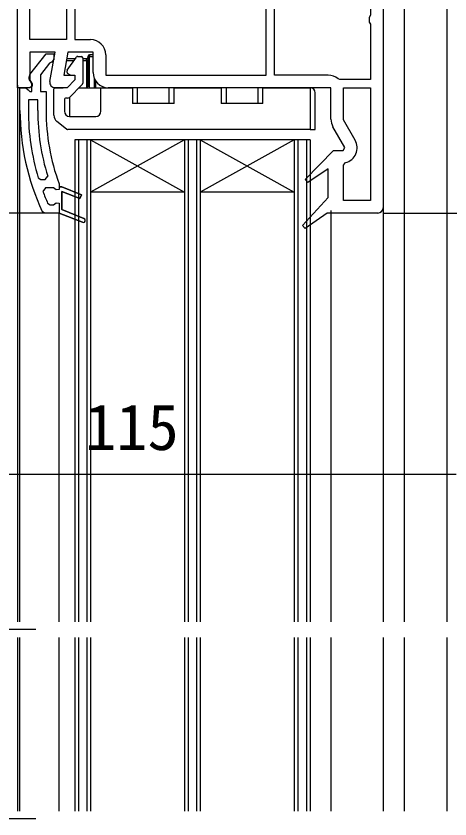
# Model space of a CAD drawing. Units: millimetres, scale not verified. Extents: x -525 to 525, y -783 to 779.
# Drawn here: x -344.2 to -261.2, y 181.4 to 335.1 of the extents above; entities that cross this region are included whole.
import ezdxf
from ezdxf.enums import TextEntityAlignment as Align

# ---------------------------------------------------------------- set-up
doc = ezdxf.new("R2010")
doc.units = ezdxf.units.MM
doc.header["$LTSCALE"] = 4
for name, color, linetype in [('0-2_YKK_11', 7, 'Continuous'), ('0-4_YKK_12', 2, 'Continuous'), ('0-5_YKK_13', 4, 'Continuous'), ('0-7_YKK_D', 6, 'Continuous')]:
    doc.layers.add(name, color=color, linetype=linetype)
doc.styles.add('ＭＳ ゴシック', font='')
doc.styles.get('ＭＳ ゴシック').set_extended_font_data('MS Gothic')

msp = doc.modelspace()

# ---------------------------------------------------------------- linework, layer by layer
at = {"layer": '0-2_YKK_11'}
msp.add_line((-284.5, 323.823), (-294.8, 323.823), dxfattribs=at)
for points in [[(-344, 321.423), (-344, 393.423), (-332.134, 393.423), (-332, 393.501), (-329.095, 390.082), (-329.705, 389.564), (-332.016, 392.284)], [(-334, 369.423), (-291, 369.423), (-291, 366.923), (-294, 366.923), (-294, 362.723), (-276.4, 362.723), (-276.4, 366.923), (-278, 366.923), (-278, 369.423), (-274, 369.423), (-274, 298.423)], [(-341.6, 330.623), (-341.6, 367.823), (-336.367, 367.823), (-336.064, 367.721)], [(-334.959, 367.161), (-334.6, 366.681), (-334.6, 330.623), (-341.6, 330.623)], [(-296.4, 323.823), (-296.4, 367.023), (-333, 367.023), (-333, 330.623), (-330, 330.623)], [(-294.8, 323.823), (-294.8, 360.323), (-276.4, 360.323), (-276.4, 357.289), (-276.65, 356.856), (-276.65, 355.99), (-276.4, 355.557), (-276.4, 343.289), (-276.65, 342.856), (-276.65, 341.99), (-276.4, 341.557), (-276.4, 335.289), (-276.65, 334.856), (-276.65, 333.99), (-276.4, 333.557), (-276.4, 323.023), (-282.309, 323.023), (-282.631, 323.141)], [(-337.785, 322.597), (-336.793, 328.223), (-341.6, 328.223), (-341.6, 322.867), (-341.176, 322.188), (-341.142, 321.723), (-341.6, 321.423), (-342.5, 321.423), (-344, 321.423)], [(-341.587, 323.941), (-338.475, 327.924), (-337, 327.924), (-337, 326.823), (-337.475, 326.323), (-337.845, 326.132), (-339.6, 323.885), (-339.6, 320.724), (-338.5, 320.724), (-338.5, 317.056)], [(-329.5, 324.323), (-329.5, 328.223), (-334.356, 328.223), (-335.132, 323.823), (-333, 323.823), (-333, 322.923), (-334.5, 321.423), (-336.8, 321.423)], [(-327.1, 327.723), (-327.1, 323.823), (-296.4, 323.823)], [(-343.5, 317.056), (-343.5, 321.424), (-342.4, 321.424), (-341.904, 320.986), (-341.606, 320.724), (-341.2, 320.724), (-341.2, 322.124), (-341.4, 322.524)], [(-284, 315.396), (-284, 321.423), (-326.6, 321.423)], [(-276.4, 321.423), (-276.4, 299.823), (-281.6, 299.823), (-281.6, 306.611), (-281.213, 307.098)], [(-279.355, 311.373), (-281.6, 315.262), (-281.6, 321.423), (-276.4, 321.423)], [(-340.1, 317.056), (-340.1, 319.124), (-341.9, 319.124), (-341.9, 317.056)], [(-275, 297.423), (-284.71, 297.423), (-288.905, 294.472), (-289.423, 295.062), (-284.5, 300.423), (-284.5, 305.888), (-288.412, 303.268), (-288.916, 303.873), (-283.513, 309.423), (-281.655, 309.423), (-281.327, 309.99), (-283.611, 313.946)], [(-339.991, 304.179), (-339.513, 303.824), (-338.676, 303.824), (-338.199, 304.471)], [(-336.03, 303.041), (-336, 302.87), (-336, 302.424), (-335.5, 302.424), (-331.752, 300.932), (-332.048, 300.189), (-335.5, 301.563), (-335.5, 298.086), (-331.252, 296.395)], [(-331.252, 296.395), (-335.5, 298.086), (-335.5, 301.563), (-332.048, 300.189), (-331.752, 300.932), (-335.5, 302.424), (-336, 302.424), (-336, 301.924), (-336.59, 301.849), (-337.075, 302.224), (-337.1, 302.224), (-338.635, 302.224), (-339.104, 301.549)], [(-338.205, 299.324), (-337.747, 299.024), (-337.075, 299.024), (-336.59, 299.399), (-336, 299.324), (-336, 297.424), (-331.548, 295.652), (-336, 297.424), (-338.782, 297.424), (-339.236, 297.714)]]:
    msp.add_lwpolyline(points, dxfattribs=at)
for centre, radius, start, end in [((-330, 327.723), 2.9, 0.00001, 89.99999), ((-326.6, 324.323), 2.9, 180.00001, 269.99999), ((-340.8, 323.324), 1, 141.91328, 233.13011), ((-284.5, 320.923), 2.9, 49.88082, 90.00002), ((-336.8, 322.423), 1, 170.00002, 270), ((-297.5, 317.056), 46, 180.00001, 204.86598), ((-297.5, 317.056), 44.4, 179.99999, 196.86019), ((-297.5, 317.056), 42.6, 179.99999, 197.18277), ((-297.5, 317.056), 41, 179.99999, 199.98888), ((-281.1, 315.396), 2.9, 179.99998, 209.99999), ((-281.866, 309.923), 2.9, 283.0206, 30.00002), ((-297.5, 317.056), 44.4, 200.44221, 203.53922), ((-275, 298.423), 1, 270.00001, 359.99999), ((-331.4, 296.024), 0.4, 248.30059, 68.30061), ((-331.4, 296.024), 0.4, 248.30059, 68.30061)]:
    msp.add_arc(centre, radius, start, end, dxfattribs=at)
at = {"layer": '0-4_YKK_12'}
for p, q in [((-270, 366.924), (-269.998, 219.193)), ((-261.8, 360.924), (-261.8, 330.408)), ((-261.8, 330.408), (-261.8, 219.193)), ((-344, 321.923), (-344, 219.193)), ((-343.504, 219.193), (-343.504, 320.923)), ((-332.997, 311.424), (-332.997, 219.193)), ((-287.997, 311.424), (-332.997, 311.424)), ((-332.297, 311.424), (-332.297, 219.193)), ((-330.697, 311.424), (-330.697, 219.193)), ((-329.997, 311.424), (-329.997, 219.193)), ((-311.997, 311.424), (-329.997, 301.424)), ((-329.997, 311.424), (-311.997, 301.424)), ((-311.997, 311.424), (-311.997, 219.193)), ((-311.297, 311.424), (-311.297, 219.193)), ((-309.697, 311.424), (-309.697, 219.193)), ((-308.997, 311.424), (-308.997, 219.193)), ((-290.997, 311.424), (-308.997, 301.424)), ((-308.997, 311.424), (-290.997, 301.424)), ((-290.997, 311.424), (-290.997, 219.193)), ((-290.297, 311.424), (-290.297, 219.193)), ((-288.697, 311.424), (-288.697, 219.193)), ((-287.997, 311.424), (-287.997, 219.193)), ((-311.997, 301.424), (-329.997, 301.424)), ((-290.997, 301.424), (-308.997, 301.424)), ((-274, 298.423), (-274, 219.193)), ((-336, 219.193), (-336, 297.423)), ((-284, 297.923), (-284, 219.193)), ((-340.486, 217.693), (-375.107, 217.693)), ((-344, 216.193), (-344, 182.924)), ((-343.504, 182.924), (-343.504, 216.193)), ((-336, 182.924), (-336, 216.193)), ((-332.997, 216.193), (-332.997, 182.924)), ((-332.297, 216.193), (-332.297, 182.924)), ((-330.697, 216.193), (-330.697, 182.924)), ((-329.997, 216.193), (-329.997, 182.924)), ((-311.997, 216.193), (-311.997, 182.924)), ((-311.297, 216.193), (-311.297, 182.924)), ((-309.697, 216.193), (-309.697, 182.924)), ((-308.997, 216.193), (-308.997, 182.924)), ((-290.997, 216.193), (-290.997, 182.924)), ((-290.297, 216.193), (-290.297, 182.924)), ((-288.697, 216.193), (-288.697, 182.924)), ((-287.997, 216.193), (-287.997, 182.924)), ((-284, 216.193), (-284, 182.924)), ((-274, 216.193), (-274, 182.924)), ((-269.998, 216.193), (-269.997, 182.924)), ((-261.8, 216.193), (-261.8, 182.924)), ((-340.486, 181.443), (-375.107, 181.443))]:
    msp.add_line(p, q, dxfattribs=at)
at = {"layer": '0-5_YKK_13'}
for p, q in [((-332.451, 327.423), (-331.798, 327.423)), ((-330.498, 327.423), (-330.498, 321.723)), ((-330.198, 327.423), (-330.498, 327.423)), ((-329.498, 327.723), (-330.198, 327.723)), ((-330.198, 321.723), (-330.198, 327.423)), ((-334.636, 326.623), (-333.168, 326.623)), ((-332.958, 326.923), (-334.583, 326.923)), ((-334.462, 324.775), (-332.697, 327.295)), ((-331.498, 327.123), (-331.498, 322.302)), ((-330.798, 326.923), (-331.498, 326.923)), ((-331.498, 326.623), (-330.798, 326.623)), ((-330.798, 326.623), (-330.798, 326.923)), ((-334.498, 324.339), (-334.498, 324.66)), ((-333.805, 323.823), (-334.398, 324.166)), ((-329.298, 323.265), (-329.298, 321.423)), ((-336.998, 321.443), (-336.998, 321.423)), ((-336.798, 321.423), (-336.998, 321.423)), ((-336.998, 316.144), (-336.998, 321.223)), ((-336.798, 321.423), (-335.205, 321.423)), ((-331.645, 321.948), (-334.023, 319.57)), ((-332.17, 321.423), (-327.998, 321.423)), ((-330.498, 321.723), (-330.198, 321.723)), ((-328.998, 321.423), (-328.998, 322.695)), ((-327.998, 321.423), (-321.998, 321.423)), ((-327.998, 316.923), (-327.998, 321.423)), ((-321.998, 321.423), (-321.998, 318.423)), ((-314.998, 321.423), (-314.998, 318.423)), ((-313.998, 321.423), (-314.998, 321.423)), ((-313.998, 321.423), (-304.998, 321.423)), ((-313.998, 318.423), (-313.998, 321.423)), ((-304.998, 321.423), (-304.998, 318.423)), ((-297.998, 321.423), (-297.998, 318.423)), ((-296.998, 321.423), (-297.998, 321.423)), ((-296.998, 321.423), (-287.998, 321.423)), ((-296.998, 318.423), (-296.998, 321.423)), ((-287.998, 321.423), (-287.998, 313.423)), ((-286.998, 313.423), (-286.998, 320.423)), ((-334.998, 319.223), (-334.998, 316.923)), ((-334.377, 319.423), (-334.798, 319.423)), ((-333.998, 319.595), (-333.998, 315.923)), ((-313.998, 318.423), (-321.998, 318.423)), ((-296.998, 318.423), (-304.998, 318.423)), ((-333.998, 315.923), (-328.998, 315.923)), ((-334.58, 313.489), (-336.435, 314.973)), ((-287.998, 313.423), (-334.393, 313.423)), ((-287.998, 313.423), (-286.998, 313.423))]:
    msp.add_line(p, q, dxfattribs=at)
for points in [[(-330.198, 327.723), (-330.198, 327.423), (-329.498, 327.423)], [(-330.498, 326.623), (-330.798, 326.623), (-330.798, 321.423)], [(-320.998, 318.423), (-320.998, 321.423), (-321.998, 321.423)], [(-303.998, 318.423), (-303.998, 321.423), (-304.998, 321.423)]]:
    msp.add_lwpolyline(points, dxfattribs=at)
for centre, radius, start, end in [((-332.451, 327.123), 0.3, 90, 145), ((-331.798, 327.123), 0.3, 0, 90), ((-330.198, 327.423), 0.3, 90, 180), ((-330.798, 327.223), 0.3, 270, 0), ((-334.298, 324.66), 0.2, 145, 180), ((-334.298, 324.339), 0.2, 180, 240), ((-336.798, 321.223), 0.2, 90, 180), ((-331.998, 322.302), 0.5, 315, 0), ((-330.798, 321.723), 0.3, 270, 0), ((-330.798, 321.723), 0.6, 330, 0), ((-287.998, 320.423), 1, 0, 90), ((-334.798, 319.223), 0.2, 90, 180), ((-334.377, 319.923), 0.5, 270, 315), ((-333.998, 316.923), 1, 180, 270), ((-328.998, 316.923), 1, 270, 0), ((-335.498, 316.144), 1.5, 180, 231.34019), ((-334.393, 313.723), 0.3, 231.34019, 270)]:
    msp.add_arc(centre, radius, start, end, dxfattribs=at)
at = {"layer": '0-7_YKK_D'}
for p, q in [((-338.051, 297.423), (-396, 297.423)), ((-274, 297.423), (-77.98, 297.423)), ((-375.005, 247.423), (-260, 247.423))]:
    msp.add_line(p, q, dxfattribs=at)

# ---------------------------------------------------------------- texts
at = {"layer": '0-7_YKK_D', "style": 'ＭＳ ゴシック'}
msp.add_text('115', height=8.798, dxfattribs=at).set_placement((-331.07, 249.423), align=Align.BOTTOM_LEFT)

doc.saveas('drawing.dxf')
